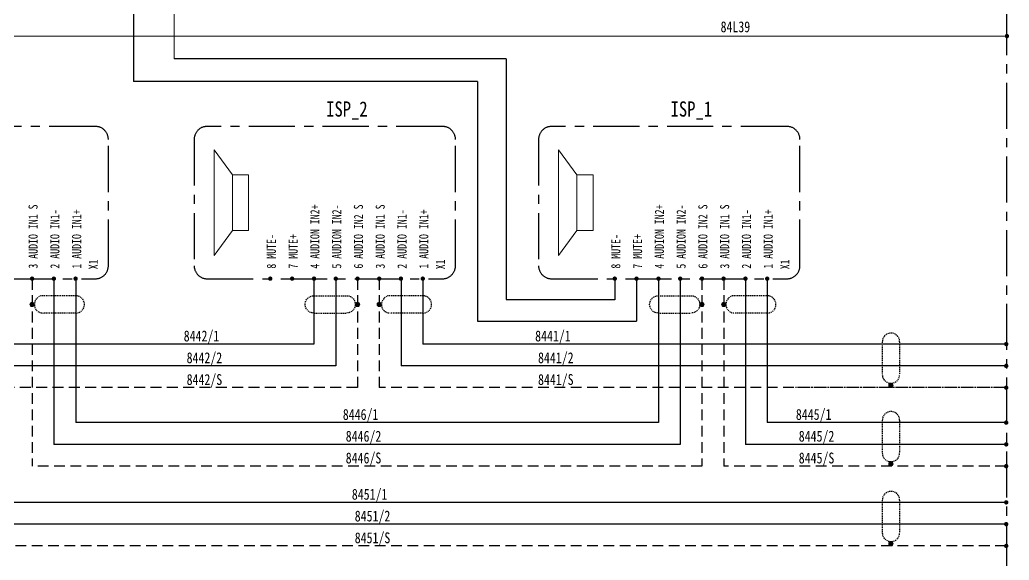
# Model space of a CAD drawing. Header units: millimetres. Extents: x 1204 to 1763, y -128 to 303.
# Drawn here: x 1508.3 to 1644.6, y -9.6 to 64.9 of the extents above; entities that cross this region are included whole.
import ezdxf
from ezdxf.enums import TextEntityAlignment as Align

# ---------------------------------------------------------------- set-up
doc = ezdxf.new("R2010")
doc.units = ezdxf.units.MM
doc.linetypes.add('CENTER', pattern=[50.8, 31.75, -6.35, 6.35, -6.35])
doc.linetypes.add('HIDDEN', pattern=[0.375, 0.25, -0.125])
for name, color, linetype, lineweight in [('7', 7, 'Continuous', 15), ('ADDRESS', 85, 'Continuous', 15), ('LINE', 7, 'Continuous', 15), ('TEXT', 7, 'Continuous', 15)]:
    doc.layers.add(name, color=color, linetype=linetype, lineweight=lineweight)
for name, color, linetype in [('AUDIO+', 26, 'Continuous'), ('AUDIO-', 30, 'Continuous'), ('PA+', 116, 'Continuous'), ('SHIELD', 41, 'Continuous')]:
    doc.layers.add(name, color=color, linetype=linetype)
doc.styles.add('ROMANS', font='txt', dxfattribs={"height": 0.2})

# ---------------------------------------------------------------- blocks, each defined once
blk = doc.blocks.new('BALL')
at = {"layer": 'LINE'}
h = blk.add_hatch(color=256, dxfattribs=at)
h.paths.add_polyline_path([(203.75, 320.23, 0.41419), (203.5, 319.98), (203.75, 319.98)])
h.paths.add_polyline_path([(203.75, 320.23), (203.75, 319.98), (204, 319.98, 0.41419)])
h.paths.add_polyline_path([(204, 319.98, 0.00002), (204, 319.98), (203.5, 319.98, 1.00004)])
blk.add_circle((203.75, 319.98), 0.25, dxfattribs=at)
blk = doc.blocks.new('A$C38FC7A60')
at = {"layer": 'SHIELD', "linetype": 'HIDDEN'}
for p, q in [((-1.98, 10), (-1.98, 2.5)), ((0, 0), (0, 0.52))]:
    blk.add_line(p, q, dxfattribs=at)
for points in [[(-1.98, 10), (-1.98, 10), (-1.94, 10.52), (-1.94, 10.52), (-1.23, 12.78), (1.93, 12.35), (1.98, 10), (1.98, 10), (1.98, 2.5), (1.98, 2.5)], [(1.98, 2.5), (1.98, 2.5), (1.94, 1.98), (1.94, 1.98), (1.34, 0.01), (-1.34, 0.01), (-1.94, 1.98), (-1.94, 1.98), (-1.98, 2.5), (-1.98, 2.5)]]:
    blk.add_open_spline(points, degree=3, knots=[0, 0, 0, 0, 1, 1, 1, 2, 2, 2, 3, 3, 3, 3], dxfattribs=at)
at = {"layer": 'SHIELD', "linetype": 'HIDDEN', "xscale": -2, "yscale": 2, "zscale": 2}
blk.add_blockref('BALL', (407.5, -639.96), dxfattribs=at)

msp = doc.modelspace()

# ---------------------------------------------------------------- linework, layer by layer
for p, q in [((1575.32, 59.49), (1529.58, 59.49)), ((1575.32, 59.49), (1575.32, 26.34)), ((1590.29, 29.2), (1590.29, 26.27)), ((1575.32, 26.34), (1590.29, 26.34))]:
    msp.add_line(p, q)
at = {"color": 1, "linetype": 'CENTER', "ltscale": 0.2}
for points in [[(1679.38, 261.2), (1646.04, 261.2, 0.414214), (1644.24, 259.4), (1644.24, -46.42, 0.414214), (1646.04, -48.22), (1679.38, -48.22, 0.414214), (1681.18, -46.42), (1681.18, 259.4, 0.414214)], [(1520.53, 30.98), (1520.53, 48.38, 0.414214), (1518.73, 50.18), (1486.33, 50.18, 0.414214), (1484.53, 48.38), (1484.53, 30.98, 0.414214), (1486.33, 29.18), (1518.73, 29.18, 0.414214)], [(1568.35, 30.98), (1568.35, 48.38, 0.414214), (1566.55, 50.18), (1534.15, 50.18, 0.414214), (1532.35, 48.38), (1532.35, 30.98, 0.414214), (1534.15, 29.18), (1566.55, 29.18, 0.414214)], [(1615.8, 30.98), (1615.8, 48.38, 0.414214), (1614, 50.18), (1581.6, 50.18, 0.414214), (1579.8, 48.38), (1579.8, 30.98, 0.414214), (1581.6, 29.18), (1614, 29.18, 0.414214)]]:
    msp.add_lwpolyline(points, format="xyb", close=True, dxfattribs=at)
at = {"const_width": 0.3}
for points in [[(1644.47, 62.63, -1), (1644.17, 62.63, -1)], [(1510.02, 29.05, -1), (1510.02, 29.35, -1)], [(1513.02, 29.05, -1), (1513.02, 29.35, -1)], [(1516.02, 29.05, -1), (1516.02, 29.35, -1)], [(1542.84, 29.05, -1), (1542.84, 29.35, -1)], [(1545.84, 29.05, -1), (1545.84, 29.35, -1)], [(1548.86, 29.05, 1), (1548.86, 29.35, 1)], [(1551.86, 29.05, 1), (1551.86, 29.35, 1)], [(1554.86, 29.05, 1), (1554.86, 29.35, 1)], [(1557.84, 29.05, -1), (1557.84, 29.35, -1)], [(1560.84, 29.05, -1), (1560.84, 29.35, -1)], [(1563.84, 29.05, -1), (1563.84, 29.35, -1)], [(1590.29, 29.05, -1), (1590.29, 29.35, -1)], [(1593.29, 29.05, -1), (1593.29, 29.35, -1)], [(1596.31, 29.05, 1), (1596.31, 29.35, 1)], [(1599.31, 29.05, 1), (1599.31, 29.35, 1)], [(1602.31, 29.05, 1), (1602.31, 29.35, 1)], [(1605.29, 29.05, -1), (1605.29, 29.35, -1)], [(1608.29, 29.05, -1), (1608.29, 29.35, -1)], [(1611.29, 29.05, -1), (1611.29, 29.35, -1)], [(1644.37, 20.18, -1), (1644.07, 20.18, -1)], [(1644.37, 17.18, -1), (1644.07, 17.18, -1)], [(1644.37, 14.18, -1), (1644.07, 14.18, -1)], [(1644.37, 9.36, -1), (1644.07, 9.36, -1)], [(1644.37, 6.36, -1), (1644.07, 6.36, -1)], [(1644.37, 3.36, -1), (1644.07, 3.36, -1)], [(1644.37, -1.63, -1), (1644.07, -1.63, -1)], [(1644.37, -4.63, -1), (1644.07, -4.63, -1)], [(1644.37, -7.63, -1), (1644.07, -7.63, -1)]]:
    msp.add_lwpolyline(points, format="xyb", close=True, dxfattribs=at)
at = {"layer": '7'}
msp.add_line((1529.58, 94.52), (1529.58, 59.49), dxfattribs=at)
at = {"layer": '7', "color": 0}
for p, q in [((1535.11, 32.41), (1535.11, 46.95)), ((1535.11, 46.95), (1537.63, 43.53)), ((1582.56, 32.41), (1582.56, 46.95)), ((1582.56, 46.95), (1585.08, 43.53)), ((1539.85, 43.53), (1537.63, 43.53)), ((1537.63, 43.53), (1537.63, 35.83)), ((1539.85, 35.83), (1539.85, 43.53)), ((1587.3, 43.53), (1585.08, 43.53)), ((1585.08, 43.53), (1585.08, 35.83)), ((1587.3, 35.83), (1587.3, 43.53)), ((1537.63, 35.83), (1535.11, 32.41)), ((1537.63, 35.83), (1539.85, 35.83)), ((1585.08, 35.83), (1582.56, 32.41)), ((1585.08, 35.83), (1587.3, 35.83))]:
    msp.add_line(p, q, dxfattribs=at)
at = {"layer": 'ADDRESS'}
msp.add_line((1644.34, 62.63), (1226.15, 62.63), dxfattribs=at)
at = {"layer": 'AUDIO+'}
for p, q in [((1516.03, 29.18), (1516.03, 9.36)), ((1548.85, 29.18), (1548.85, 20.18)), ((1563.85, 29.18), (1563.85, 20.18)), ((1596.3, 29.18), (1596.3, 9.36)), ((1611.3, 29.18), (1611.3, 9.36)), ((1548.85, 20.18), (1457.58, 20.18)), ((1644.22, 20.18), (1563.85, 20.18)), ((1644.22, 20.18), (1615.18, 20.18)), ((1596.3, 9.36), (1516.03, 9.36)), ((1644.22, 9.36), (1611.3, 9.36)), ((1644.22, -1.63), (1482.95, -1.63))]:
    msp.add_line(p, q, dxfattribs=at)
at = {"layer": 'AUDIO-'}
for p, q in [((1513.03, 29.18), (1513.03, 6.36)), ((1551.85, 29.18), (1551.85, 17.18)), ((1560.85, 29.18), (1560.85, 17.18)), ((1599.3, 29.18), (1599.3, 6.36)), ((1608.3, 29.18), (1608.3, 6.36)), ((1551.85, 17.18), (1454.58, 17.18)), ((1644.22, 17.18), (1560.85, 17.18)), ((1644.22, 17.18), (1615.18, 17.18)), ((1599.3, 6.36), (1513.03, 6.36)), ((1644.22, 6.36), (1608.3, 6.36)), ((1644.22, -4.63), (1479.95, -4.63))]:
    msp.add_line(p, q, dxfattribs=at)
at = {"layer": 'PA+'}
for p, q in [((1524.01, 97.52), (1524.01, 56.35)), ((1571.38, 56.35), (1524.01, 56.35)), ((1571.38, 56.35), (1571.38, 23.35)), ((1593.29, 29.2), (1593.29, 23.35)), ((1571.38, 23.35), (1593.29, 23.35))]:
    msp.add_line(p, q, dxfattribs=at)
at = {"layer": 'SHIELD', "linetype": 'HIDDEN', "ltscale": 6}
for p, q in [((1510.03, 29.18), (1510.03, 3.36)), ((1554.85, 29.18), (1554.85, 14.18)), ((1557.85, 29.18), (1557.85, 14.18)), ((1602.3, 29.18), (1602.3, 3.36)), ((1605.3, 29.18), (1605.3, 3.36)), ((1554.85, 14.18), (1451.58, 14.18)), ((1644.22, 14.18), (1557.85, 14.18)), ((1602.3, 3.36), (1510.03, 3.36)), ((1644.22, 3.36), (1605.3, 3.36)), ((1644.22, -7.63), (1476.95, -7.63))]:
    msp.add_line(p, q, dxfattribs=at)
at = {"layer": 'SHIELD', "linetype": 'HIDDEN'}
msp.add_line((1644.22, 14.18), (1615.18, 14.18), dxfattribs=at)

# ---------------------------------------------------------------- block references
at = {"layer": '7', "yscale": 0.5999999999999659, "zscale": 0.5999999999999659}
for p, xscale, rotation in [((1510.03, 25.65), -0.5999999999999659, 270), ((1554.85, 25.65), 0.5999999999999659, 90.00000000000001), ((1557.85, 25.65), -0.5999999999999659, 270), ((1602.3, 25.65), 0.5999999999999659, 90.00000000000001), ((1605.3, 25.65), -0.5999999999999659, 270)]:
    msp.add_blockref('A$C38FC7A60', p, dxfattribs=dict(at, xscale=xscale, rotation=rotation))
at = {"layer": '7', "xscale": -0.599999999999909, "yscale": 0.599999999999909, "zscale": 0.599999999999909}
for p in [(1628.34, 14.49), (1628.34, 3.68), (1628.34, -7.32)]:
    msp.add_blockref('A$C38FC7A60', p, dxfattribs=at)

# ---------------------------------------------------------------- texts
at = {"style": 'ROMANS', "width": 0.8}
for s, p in [('3 AUDIO IN1 S', (1510.16, 30.58)), ('2 AUDIO IN1-', (1513.16, 30.58)), ('1 AUDIO IN1+', (1516.16, 30.58)), ('4 AUDION IN2+', (1548.98, 30.58)), ('5 AUDION IN2-', (1551.98, 30.58)), ('6 AUDIO IN2 S', (1554.98, 30.58)), ('3 AUDIO IN1 S', (1557.98, 30.58)), ('2 AUDIO IN1-', (1560.98, 30.58)), ('1 AUDIO IN1+', (1563.98, 30.58)), ('4 AUDION IN2+', (1596.43, 30.58)), ('5 AUDION IN2-', (1599.43, 30.58)), ('6 AUDIO IN2 S', (1602.43, 30.58)), ('3 AUDIO IN1 S', (1605.43, 30.58)), ('2 AUDIO IN1-', (1608.43, 30.58)), ('1 AUDIO IN1+', (1611.43, 30.58)), ('8 MUTE-', (1542.98, 30.58)), ('7 MUTE+', (1545.98, 30.58)), ('8 MUTE-', (1590.43, 30.58)), ('7 MUTE+', (1593.43, 30.58))]:
    msp.add_text(s, height=1.25, rotation=90, dxfattribs=at).set_placement(p, align=Align.MIDDLE_LEFT)
at = {"layer": 'TEXT', "style": 'ROMANS', "width": 0.8}
for s, p in [('84L39', (1608.95, 63.91)), ('8442/1', (1535.81, 21.3)), ('8441/1', (1584.22, 21.3)), ('8442/2', (1536.21, 18.3)), ('8441/2', (1584.62, 18.3)), ('8442/S', (1536.21, 15.3)), ('8441/S', (1584.62, 15.3)), ('8446/1', (1557.73, 10.49)), ('8445/1', (1620.14, 10.49)), ('8446/2', (1558.13, 7.49)), ('8445/2', (1620.54, 7.49)), ('8446/S', (1558.13, 4.49)), ('8445/S', (1620.54, 4.49)), ('8451/1', (1558.97, -0.51)), ('8451/2', (1559.37, -3.51)), ('8451/S', (1559.37, -6.51))]:
    msp.add_text(s, height=1.5, dxfattribs=at).set_placement(p, align=Align.MIDDLE_RIGHT)
at = {"layer": 'TEXT', "lineweight": 0, "style": 'ROMANS', "width": 0.8}
for s, p in [('ISP_2', (1553.39, 51.53)), ('ISP_1', (1600.84, 51.53))]:
    msp.add_text(s, height=2.1, dxfattribs=at).set_placement(p, align=Align.CENTER)
at = {"layer": 'TEXT', "style": 'ROMANS', "width": 0.8}
for p in [(1518.45, 31.85), (1566.27, 31.85), (1613.72, 31.85)]:
    msp.add_text('X1', height=1.25, rotation=90, dxfattribs=at).set_placement(p, align=Align.MIDDLE_RIGHT)

doc.saveas('drawing.dxf')
